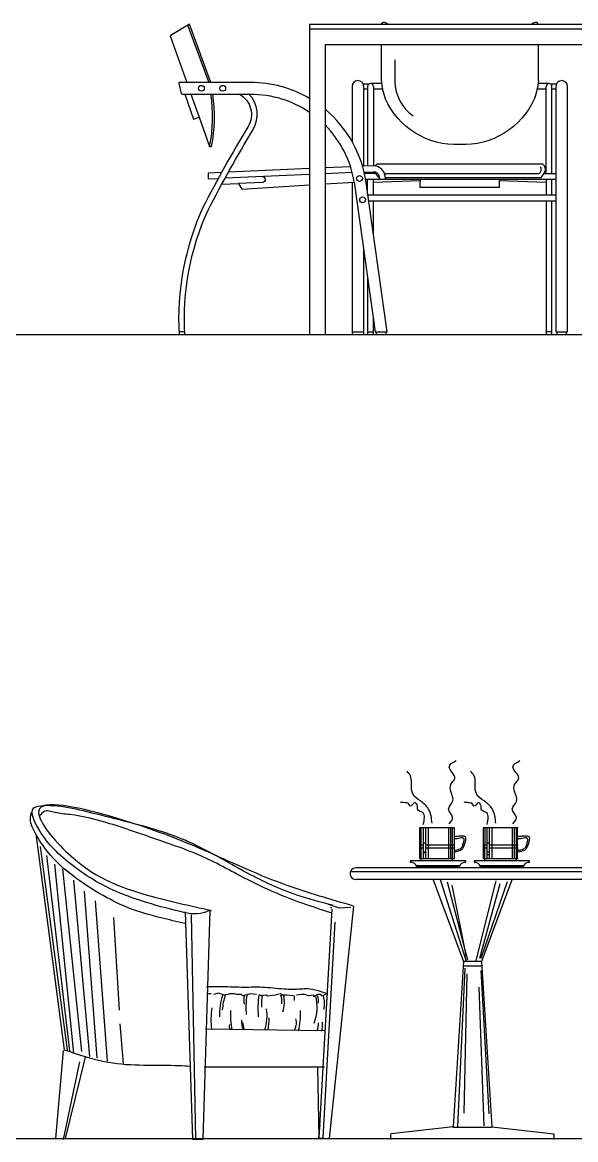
# Model space of a CAD drawing. Header units: inches. Extents: x 10 to 52.5, y 12.2 to 37.
# Drawn here: x 38.372 to 39.797, y 19.048 to 21.929 of the extents above; entities that cross this region are included whole.
import ezdxf

# ---------------------------------------------------------------- set-up
doc = ezdxf.new("R2010")
doc.units = ezdxf.units.IN
doc.header["$MEASUREMENT"] = 0
doc.layers.add('02', color=2, linetype='Continuous')
doc.layers.add('1', color=1, linetype='Continuous')

msp = doc.modelspace()

# ---------------------------------------------------------------- linework, layer by layer
at = {"layer": '02'}
for p, q in [((38.7979, 21.9227), (38.8525, 21.7744)), ((39.1118, 21.9244), (40.6118, 21.9244)), ((39.1118, 21.9244), (39.1118, 21.1244)), ((39.1118, 21.9124), (40.6118, 21.9124)), ((39.1518, 21.8724), (40.5718, 21.8724)), ((39.1518, 21.8724), (39.1518, 21.1244)), ((39.2515, 21.5583), (39.2515, 21.7644)), ((39.2615, 21.7644), (39.2615, 21.5588)), ((39.2765, 21.7644), (39.2765, 21.5594)), ((38.8063, 21.7444), (38.8275, 21.6853)), ((39.1118, 21.5372), (38.8944, 21.5277)), ((39.2219, 21.542), (39.1518, 21.539)), ((39.2823, 21.5394), (39.2533, 21.5394)), ((39.7465, 21.5244), (39.2563, 21.5244)), ((39.3964, 21.5244), (39.3965, 21.5219)), ((39.6016, 21.5244), (39.6015, 21.5219)), ((39.7158, 21.5394), (39.7465, 21.5394)), ((39.7215, 21.5244), (39.7215, 21.4844)), ((39.2615, 21.4844), (39.7465, 21.4844)), ((39.2641, 21.4694), (39.7465, 21.4694)), ((38.7908, 21.1314), (38.7758, 21.1314)), ((39.1118, 21.1244), (39.1518, 21.1244)), ((39.224, 21.1314), (39.249, 21.1314)), ((39.2615, 21.1314), (39.2765, 21.1314)), ((39.7365, 21.1314), (39.7215, 21.1314)), ((39.4854, 19.8526), (39.3952, 19.8526)), ((39.3952, 19.8526), (39.3952, 19.7731)), ((39.3969, 19.8527), (39.3969, 19.7733)), ((39.3995, 19.7671), (39.3998, 19.8529)), ((39.4043, 19.8527), (39.4043, 19.7736)), ((39.4103, 19.8524), (39.4103, 19.7738)), ((39.4172, 19.8524), (39.4172, 19.7733)), ((39.4699, 19.8524), (39.4699, 19.7736)), ((39.4752, 19.8524), (39.4752, 19.7731)), ((39.4797, 19.8524), (39.4797, 19.7671)), ((39.4842, 19.8524), (39.4842, 19.7731)), ((39.6496, 19.8526), (39.5594, 19.8526)), ((39.5594, 19.8526), (39.5594, 19.7731)), ((39.5637, 19.7671), (39.564, 19.8529)), ((39.5685, 19.8527), (39.5685, 19.7736)), ((39.5745, 19.8524), (39.5745, 19.7738)), ((39.5814, 19.8524), (39.5814, 19.7733)), ((39.6341, 19.8524), (39.6341, 19.7736)), ((39.6394, 19.8524), (39.6394, 19.7731)), ((39.6439, 19.8524), (39.6439, 19.7671)), ((39.6468, 19.8524), (39.6468, 19.7731)), ((38.4065, 19.8369), (38.4801, 19.2803)), ((38.4179, 19.804), (38.4878, 19.2795)), ((39.405, 19.8074), (39.3952, 19.8074)), ((39.405, 19.7998), (39.3965, 19.7998)), ((39.4095, 19.8133), (39.405, 19.8133)), ((39.4854, 19.8074), (39.4095, 19.8074)), ((39.4854, 19.7998), (39.4095, 19.7998)), ((39.5693, 19.8074), (39.5594, 19.8074)), ((39.5693, 19.7998), (39.5607, 19.7998)), ((39.5737, 19.8133), (39.5693, 19.8133)), ((39.6496, 19.8074), (39.5737, 19.8074)), ((39.6496, 19.7998), (39.5737, 19.7998)), ((38.4343, 19.7814), (38.494, 19.2775)), ((39.5124, 19.7671), (39.3736, 19.7671)), ((39.3952, 19.7731), (39.4854, 19.7731)), ((39.405, 19.7905), (39.4095, 19.7905)), ((39.4087, 19.7876), (39.4058, 19.7876)), ((39.6766, 19.7671), (39.5378, 19.7671)), ((39.5594, 19.7731), (39.6496, 19.7731)), ((39.5693, 19.7905), (39.5737, 19.7905)), ((39.57, 19.7839), (39.5729, 19.7839)), ((38.4549, 19.7588), (38.5043, 19.2713)), ((38.4755, 19.7464), (38.5249, 19.2754)), ((39.8456, 19.7392), (39.22, 19.7392)), ((39.8317, 19.7492), (39.2317, 19.7492)), ((39.4986, 19.7544), (39.3871, 19.7549)), ((39.4979, 19.7531), (39.3881, 19.7531)), ((39.3897, 19.7492), (39.3897, 19.7531)), ((39.4954, 19.7531), (39.4954, 19.7492)), ((39.6628, 19.7544), (39.5514, 19.7549)), ((39.6621, 19.7531), (39.5523, 19.7531)), ((39.5539, 19.7492), (39.5539, 19.7531)), ((39.6596, 19.7531), (39.6596, 19.7492)), ((38.5043, 19.7176), (38.5455, 19.2631)), ((39.8317, 19.7192), (39.2317, 19.7192)), ((39.4304, 19.7185), (39.5086, 19.5081)), ((39.4481, 19.719), (39.5153, 19.5085)), ((39.4662, 19.7136), (39.5189, 19.5121)), ((39.5916, 19.7154), (39.5407, 19.5103)), ((39.6025, 19.7081), (39.5498, 19.5157)), ((39.6206, 19.7136), (39.5534, 19.5157)), ((39.6329, 19.7185), (39.5547, 19.5081)), ((38.5311, 19.6888), (38.564, 19.259)), ((39.4789, 19.7045), (39.5153, 19.5194)), ((38.5599, 19.6642), (38.5908, 19.2507)), ((39.1888, 19.6456), (39.1605, 19.6544)), ((39.2256, 19.6506), (39.1621, 19.0511)), ((38.6072, 19.621), (38.6216, 19.3824)), ((38.7919, 19.6356), (38.8106, 19.0492)), ((38.8068, 19.6282), (38.8179, 19.0492)), ((38.8555, 19.6394), (38.837, 19.0492)), ((39.1696, 19.6431), (39.1359, 19.0527)), ((39.1658, 19.6468), (39.1696, 19.6468)), ((39.2182, 19.6468), (39.1888, 19.6456)), ((39.1771, 19.6089), (39.146, 19.0538)), ((39.5086, 19.5081), (39.4815, 19.0814)), ((39.5547, 19.5081), (39.5086, 19.5081)), ((39.5547, 19.5081), (39.5818, 19.0814)), ((39.5116, 19.4903), (39.4935, 19.0819)), ((39.5571, 19.4958), (39.508, 19.4958)), ((39.5534, 19.4849), (39.5734, 19.1146)), ((39.5171, 19.4758), (39.5098, 19.1164)), ((38.8589, 19.4242), (38.8497, 19.4242)), ((38.8773, 19.4257), (38.865, 19.4226)), ((38.8926, 19.4211), (38.8773, 19.4257)), ((38.9019, 19.4226), (38.8926, 19.4211)), ((38.9065, 19.4242), (38.9019, 19.4226)), ((38.9187, 19.4242), (38.9065, 19.4242)), ((38.9249, 19.4226), (38.9187, 19.4242)), ((38.9371, 19.4226), (38.9249, 19.4226)), ((38.9402, 19.4196), (38.9371, 19.4226)), ((38.9601, 19.4242), (38.9402, 19.4196)), ((38.9755, 19.4226), (38.9601, 19.4242)), ((38.9862, 19.4196), (38.9831, 19.4226)), ((39, 19.4211), (38.9862, 19.4196)), ((39.0046, 19.418), (39, 19.4211)), ((39.023, 19.4211), (39.0046, 19.418)), ((39.0292, 19.4226), (39.023, 19.4211)), ((39.0368, 19.4242), (39.0292, 19.4226)), ((39.0414, 19.4211), (39.0368, 19.4242)), ((39.0522, 19.4211), (39.0414, 19.4211)), ((39.0706, 19.4196), (39.0522, 19.4211)), ((39.0721, 19.4196), (39.0721, 19.4073)), ((39.0905, 19.4226), (39.0782, 19.4211)), ((39.0997, 19.4226), (39.0905, 19.4226)), ((39.1089, 19.4196), (39.0997, 19.4226)), ((39.1227, 19.4211), (39.1089, 19.4196)), ((39.1334, 19.4226), (39.1227, 19.4165)), ((39.1227, 19.4165), (39.1227, 19.4211)), ((39.1411, 19.4226), (39.1334, 19.4226)), ((39.1442, 19.418), (39.1411, 19.4226)), ((39.1534, 19.4226), (39.1442, 19.418)), ((39.548, 19.4413), (39.5607, 19.0837)), ((38.6237, 19.3474), (38.6319, 19.2446)), ((39.15, 19.3292), (38.8442, 19.333)), ((38.4772, 19.2785), (38.4574, 19.0511)), ((38.5192, 19.2488), (38.4772, 19.0486)), ((38.534, 19.2612), (38.4821, 19.0511)), ((38.8405, 19.2358), (39.1509, 19.2358)), ((39.1322, 19.2358), (39.1359, 19.0527)), ((39.1359, 19.0527), (39.1396, 19.0864)), ((39.4815, 19.0814), (39.3221, 19.0634)), ((39.5807, 19.0801), (39.4808, 19.0801)), ((39.5818, 19.0814), (39.7412, 19.0634)), ((38.8106, 19.0492), (38.837, 19.0484)), ((39.1359, 19.0527), (39.1621, 19.0511)), ((39.3203, 19.0634), (39.3203, 19.0484)), ((39.7412, 19.0634), (39.7412, 19.0484))]:
    msp.add_line(p, q, dxfattribs=at)
for points in [[(39.3136, 21.9244, -0.00917), (39.3079, 21.9279, 0.537376), (39.2968, 21.9244, 0.537376)], [(39.7012, 21.9244, 0.537376), (39.6901, 21.9279, -0.00917), (39.6844, 21.9244, -0.00917)], [(39.2965, 21.8724), (39.2965, 21.7794, 0.064622), (39.307, 21.733)], [(39.332, 21.8324), (39.332, 21.7772, 0.246775), (39.3786, 21.6884)], [(38.9605, 21.7744), (38.7772, 21.7744, 0.518893), (38.7753, 21.7717), (38.7816, 21.7459, 0.345821), (38.7835, 21.7444), (38.9605, 21.7444)], [(39.1118, 21.7334, 0.133001), (38.9605, 21.7744)], [(39.2515, 21.7644, 1), (39.2215, 21.7644)], [(39.2645, 21.7704), (39.2503, 21.7704, 0.812836)], [(39.2974, 21.7719), (39.269, 21.7719, 0.414214), (39.2615, 21.7644)], [(39.7015, 21.7794, -0.064622), (39.6911, 21.733, -0.311827), (39.499, 21.6144, -0.311827), (39.307, 21.733, -0.033738)], [(39.7215, 21.7569), (39.698, 21.7569, -0.033738)], [(39.729, 21.7719), (39.7007, 21.7719, 0.010207)], [(39.7478, 21.7704), (39.7335, 21.7704, 0.162278)], [(39.7765, 21.1314), (39.7765, 21.7644, 1), (39.7465, 21.7644)], [(38.7904, 21.7444), (38.8133, 21.6802), (38.8275, 21.6853), (38.8546, 21.6094), (38.8597, 21.6094, 0.087521), (38.8628, 21.7444)], [(38.9314, 21.7444, -0.425353), (38.9537, 21.6609, 0.017375), (38.8373, 21.452)], [(38.8508, 21.4455, -0.01735), (38.9666, 21.6531, 0.342145), (38.9559, 21.7444)], [(38.9605, 21.7444, -0.1499), (39.1118, 21.698)], [(39.3116, 21.1314), (39.2576, 21.5161, 0.186979), (39.1518, 21.7054)], [(39.1118, 21.5522), (38.9029, 21.5431, -0.009275)], [(39.2524, 21.5434), (39.2762, 21.5444, -0.388879), (39.2917, 21.5314), (39.2927, 21.5244), (39.3076, 21.5257), (39.3066, 21.5333, 0.388879), (39.2756, 21.5594), (39.2485, 21.5582, 0.150071)], [(39.2814, 21.5591, -0.092875), (39.2858, 21.5644), (39.7122, 21.5644, -0.303195), (39.7182, 21.5444, -0.02738)], [(39.2922, 21.5567, 0.038178), (39.2912, 21.5558, 0.038178)], [(39.3052, 21.5394), (39.7038, 21.5394, 0.059593), (39.7087, 21.5478, 0.289288), (39.7058, 21.5567)], [(38.8853, 21.5424), (38.8505, 21.5408), (38.8511, 21.5259), (38.8769, 21.527, 0.006158)], [(38.99, 21.5319, -1), (38.9906, 21.5169), (38.929, 21.5142)], [(39.3071, 21.5294), (39.7084, 21.5294, 0.088605), (39.7182, 21.5444)], [(38.8373, 21.452, 0.121755), (38.7758, 21.1244), (38.7908, 21.1244, -0.121945), (38.8508, 21.4455, -0.005515)]]:
    msp.add_lwpolyline(points, format="xyb", dxfattribs=at)
for points in [[(38.8579, 21.7744), (38.8026, 21.9244), (38.7526, 21.8944), (38.7956, 21.7744)], [(39.7015, 21.7794), (39.7015, 21.8724)], [(39.2215, 21.7644), (39.2215, 21.6222)], [(39.2515, 21.7584), (39.2615, 21.7584)], [(39.3, 21.7569), (39.2765, 21.7569)], [(39.7215, 21.5394), (39.7215, 21.7644)], [(39.7365, 21.5394), (39.7365, 21.7644)], [(39.7365, 21.7584), (39.7465, 21.7584)], [(39.7465, 21.7644), (39.7465, 21.1314), (39.7765, 21.1314)], [(39.2176, 21.5569), (39.1518, 21.554)], [(39.2615, 21.5438), (39.2615, 21.5394)], [(39.2615, 21.488), (39.2615, 21.5244)], [(39.2765, 21.5444), (39.2765, 21.5394)], [(39.2765, 21.4844), (39.2765, 21.5244)], [(39.2896, 21.5294), (39.292, 21.5294)], [(39.7365, 21.4844), (39.7365, 21.5244)], [(38.8861, 21.5124), (38.929, 21.5142), (38.9379, 21.4996), (39.1118, 21.5103)], [(39.1518, 21.5127), (39.227, 21.5173)], [(39.2215, 21.517), (39.2215, 21.1244)], [(39.2271, 21.5173), (39.2813, 21.1314), (39.3116, 21.1314)], [(39.2765, 21.5174), (39.3965, 21.5219), (39.3964, 21.5144), (39.3964, 21.5044), (39.6016, 21.5044), (39.6016, 21.5144), (39.6015, 21.5219), (39.7215, 21.5174)], [(39.2765, 21.3812), (39.2765, 21.4694)], [(39.7215, 21.4694), (39.7215, 21.1244), (39.7365, 21.1244), (39.7365, 21.4694)], [(39.2515, 21.1244), (39.2515, 21.3436)], [(39.2615, 21.2724), (39.2615, 21.1244), (39.2765, 21.1244), (39.2765, 21.1657)], [(39.284, 21.1314), (39.284, 21.1244), (39.309, 21.1244), (39.309, 21.1314)], [(39.749, 21.1314), (39.749, 21.1244), (39.774, 21.1244), (39.774, 21.1314)]]:
    msp.add_lwpolyline(points, dxfattribs=at)
for centre in [(38.8333, 21.7594), (38.8883, 21.7594), (39.2406, 21.5269), (39.2486, 21.4719)]:
    msp.add_circle(centre, 0.0075, dxfattribs=at)
for centre, radius, start, end in [((39.269, 21.7644), 0.0075, 0, 54.3637), ((39.729, 21.7644), 0.0075, 125.6363, 180), ((39.729, 21.7644), 0.0075, 360, 90), ((38.4786, 21.6855), 0.3837, 348.5635, 8.8345), ((38.9605, 21.4744), 0.27, 9.1439, 44.8629), ((39.3267, 21.5643), 0.0509, 203.3439, 223.2295), ((39.3733, 19.7652), 0.00192, 81.2116, 300.1411), ((39.5126, 19.7652), 0.00192, 239.8589, 98.7884), ((39.5376, 19.7652), 0.00192, 81.2116, 300.1411), ((39.6769, 19.7652), 0.00192, 239.8589, 98.7884), ((39.2314, 19.7342), 0.015, 89.0254, 270.9746), ((39.371, 19.7449), 0.019, 25.689, 80.0429), ((39.515, 19.7449), 0.019, 99.9571, 154.311), ((39.5352, 19.7449), 0.019, 25.689, 80.0429), ((39.6792, 19.7449), 0.019, 99.9571, 154.311), ((38.8151, 19.724), 0.0927, 253.9007, 295.3639), ((39.0249, 19.3736), 0.145, 160.4636, 183.2643), ((39.0545, 19.3701), 0.1678, 162.1481, 175.5277), ((38.9852, 19.4078), 0.0429, 161.2901, 193.501), ((39.1486, 19.3895), 0.2006, 170.9526, 185.3495), ((39.2347, 19.3861), 0.2558, 172.0391, 184.6539), ((39.3371, 19.3943), 0.3488, 175.4245, 180.7544), ((38.9838, 19.4046), 0.0567, 354.2582, 16.8943), ((38.9725, 19.403), 0.0748, 340.3299, 13.9411), ((39.0131, 19.3901), 0.1184, 339.521, 14.357), ((39.0868, 19.4059), 0.0484, 353.5847, 16.2206), ((39.0824, 19.3995), 0.0682, 347.099, 16.4834), ((39.0584, 19.3591), 0.2004, 171.5323, 187.3434), ((39.1394, 19.3716), 0.2312, 177.6592, 189.8909), ((38.8778, 19.3679), 0.1248, 342.7173, 8.3068), ((38.5977, 19.3898), 0.4116, 351.8305, 356.1426), ((38.888, 19.3753), 0.201, 346.5793, 1.641), ((38.9153, 19.3404), 0.0106, 155.0437, 216.3858), ((38.9897, 19.3536), 0.0534, 177.2316, 203.3932), ((37.9174, 19.1494), 1.0424, 10.1426, 11.1095), ((39.0388, 19.3498), 0.0395, 333.8854, 14.9077), ((39.0756, 19.3497), 0.0598, 341.0378, 359.4928), ((39.0101, 19.3522), 0.1356, 349.7461, 359.617)]:
    msp.add_arc(centre, radius, start, end, dxfattribs=at)
for points, knots in [([(39.4715, 19.8628), (39.4764, 19.8683), (39.4874, 19.8806), (39.4612, 19.9004), (39.4877, 19.9207), (39.4754, 19.9429), (39.4725, 19.9654), (39.4975, 19.9832), (39.4594, 20.009), (39.4806, 20.0208), (39.4897, 20.0259)], [0, 0, 0, 0, 18.925439, 42.566292, 64.867201, 90.936936, 109.058775, 128.752565, 161.181972, 185.77482, 185.77482, 185.77482, 185.77482]), ([(39.6358, 19.8628), (39.6406, 19.8683), (39.6516, 19.8806), (39.6254, 19.9004), (39.6519, 19.9207), (39.6396, 19.9429), (39.6367, 19.9654), (39.6617, 19.9832), (39.6237, 20.009), (39.6448, 20.0208), (39.6539, 20.0259)], [0, 0, 0, 0, 18.925439, 42.566292, 64.867201, 90.936936, 109.058775, 128.752565, 161.181972, 185.77482, 185.77482, 185.77482, 185.77482]), ([(39.4277, 19.8643), (39.4262, 19.8772), (39.4235, 19.9005), (39.399, 19.9216), (39.3785, 19.9341), (39.3722, 19.9587), (39.3782, 19.9817), (39.3662, 19.9948), (39.3627, 19.9987)], [0, 0, 0, 0, 37.360481, 67.270583, 93.998428, 104.993238, 141.362472, 156.467713, 156.467713, 156.467713, 156.467713]), ([(39.5919, 19.8643), (39.5904, 19.8772), (39.5877, 19.9005), (39.5632, 19.9216), (39.5427, 19.9341), (39.5364, 19.9587), (39.5424, 19.9817), (39.5305, 19.9948), (39.5269, 19.9987)], [0, 0, 0, 0, 37.360481, 67.270583, 93.998428, 104.993238, 141.362472, 156.467713, 156.467713, 156.467713, 156.467713]), ([(38.7912, 19.6332), (38.758, 19.6415), (38.6813, 19.6605), (38.5662, 19.7051), (38.4714, 19.7755), (38.421, 19.8337), (38.3821, 19.9051), (38.4176, 19.909), (38.4277, 19.9101)], [0, 0, 0, 0, 102.450812, 236.341037, 372.740804, 434.264952, 500.538568, 526.867635, 526.867635, 526.867635, 526.867635]), ([(39.2256, 19.6506), (39.1665, 19.6677), (38.9455, 19.7319), (38.7751, 19.845), (38.3551, 19.9432), (38.5185, 19.7378), (38.6675, 19.682), (38.8029, 19.6519), (38.8592, 19.6394)], [0, 0, 0, 0, 179.241333, 669.878405, 853.517726, 978.360591, 1217.111989, 1387.04363, 1387.04363, 1387.04363, 1387.04363]), ([(39.1711, 19.6526), (39.1403, 19.6607), (39.0644, 19.6806), (38.9379, 19.7394), (38.7999, 19.8261), (38.6556, 19.8646), (38.5455, 19.8921), (38.4769, 19.9088), (38.4391, 19.9098), (38.4277, 19.9101)], [0, 0, 0, 0, 95.639299, 234.867324, 416.660896, 581.537135, 678.863317, 758.06805, 792.133261, 792.133261, 792.133261, 792.133261]), ([(39.405, 19.8613), (39.4078, 19.8738), (39.4116, 19.8904), (39.3954, 19.8947), (39.3883, 19.9005), (39.3918, 19.9092), (39.3815, 19.924), (39.372, 19.9013), (39.3672, 19.9176), (39.3565, 19.9168), (39.35, 19.9179), (39.3461, 19.9187)], [0, 0, 0, 0, 30.24085, 40.376736, 46.786017, 54.336911, 66.135106, 80.063877, 89.736225, 97.441532, 109.625491, 109.625491, 109.625491, 109.625491]), ([(39.5693, 19.8613), (39.5721, 19.8738), (39.5758, 19.8904), (39.5597, 19.8947), (39.5525, 19.9005), (39.556, 19.9092), (39.5457, 19.924), (39.5362, 19.9013), (39.5314, 19.9176), (39.5207, 19.9168), (39.5142, 19.9179), (39.5103, 19.9187)], [0, 0, 0, 0, 30.24085, 40.376736, 46.786017, 54.336911, 66.135106, 80.063877, 89.736225, 97.441532, 109.625491, 109.625491, 109.625491, 109.625491]), ([(38.7911, 19.6058), (38.7704, 19.6105), (38.7203, 19.622), (38.6451, 19.643), (38.5706, 19.6819), (38.5035, 19.7252), (38.4461, 19.7759), (38.4109, 19.8268), (38.3902, 19.8669), (38.3944, 19.8871), (38.3956, 19.8928)], [0, 0, 0, 0, 63.757158, 154.207673, 233.111021, 314.773872, 393.990027, 459.45949, 503.309158, 520.507412, 520.507412, 520.507412, 520.507412]), ([(39.1676, 19.6332), (39.1428, 19.6412), (39.0697, 19.6647), (38.9586, 19.7121), (38.8422, 19.7806), (38.7195, 19.8214), (38.6077, 19.8618), (38.5157, 19.8862), (38.4606, 19.8892), (38.4299, 19.9002), (38.4205, 19.8882), (38.4175, 19.8843)], [0, 0, 0, 0, 78.234212, 230.212389, 361.399227, 482.184421, 615.817971, 721.353317, 759.79292, 789.08251, 802.845503, 802.845503, 802.845503, 802.845503]), ([(39.4853, 19.8307), (39.4888, 19.8309), (39.4974, 19.8314), (39.5186, 19.8336), (39.5109, 19.8102), (39.5053, 19.7944), (39.495, 19.7923), (39.4859, 19.7899), (39.4854, 19.7921), (39.4853, 19.7922)], [0, 0, 0, 0, 11.082717, 27.168464, 47.8303, 63.341794, 75.5235, 81.952599, 82.221535, 82.221535, 82.221535, 82.221535]), ([(39.4853, 19.8242), (39.4883, 19.8246), (39.4953, 19.8254), (39.5092, 19.8297), (39.5093, 19.8173), (39.5063, 19.8097), (39.5038, 19.799), (39.4953, 19.7968), (39.4892, 19.793), (39.4864, 19.795), (39.4853, 19.7956)], [0, 0, 0, 0, 9.652474, 22.996839, 29.518582, 40.146055, 49.702279, 58.739504, 65.130432, 68.539734, 68.539734, 68.539734, 68.539734]), ([(39.6496, 19.8307), (39.653, 19.8309), (39.6616, 19.8314), (39.6828, 19.8336), (39.6751, 19.8102), (39.6695, 19.7944), (39.6592, 19.7923), (39.6501, 19.7899), (39.6496, 19.7921), (39.6496, 19.7922)], [0, 0, 0, 0, 11.082717, 27.168464, 47.8303, 63.341794, 75.5235, 81.952599, 82.221535, 82.221535, 82.221535, 82.221535]), ([(39.6496, 19.8242), (39.6525, 19.8246), (39.6596, 19.8254), (39.6734, 19.8297), (39.6735, 19.8173), (39.6705, 19.8097), (39.668, 19.799), (39.6595, 19.7968), (39.6535, 19.793), (39.6506, 19.795), (39.6496, 19.7956)], [0, 0, 0, 0, 9.652474, 22.996839, 29.518582, 40.146055, 49.702279, 58.739504, 65.130432, 68.539734, 68.539734, 68.539734, 68.539734]), ([(39.1565, 19.4226), (39.1642, 19.4224), (39.1144, 19.4398), (39.0942, 19.4357), (39.0404, 19.4355), (38.9938, 19.4425), (38.9406, 19.4401), (38.8927, 19.443), (38.8604, 19.4427), (38.8466, 19.4426)], [0, 0, 0, 0, 23.359127, 69.600901, 112.546095, 167.952511, 215.499051, 270.735631, 312.147322, 312.147322, 312.147322, 312.147322]), ([(38.4801, 19.2803), (38.5176, 19.2674), (38.6135, 19.2345), (38.7252, 19.2428), (38.7954, 19.2386), (38.8046, 19.238)], [0, 0, 0, 0, 118.259021, 301.591906, 329.266035, 329.266035, 329.266035, 329.266035])]:
    msp.add_open_spline(points, degree=3, knots=knots, dxfattribs=at)
at = {"layer": '1'}
for p, q in [((32.3342, 21.1244), (52.1649, 21.1244)), ((32.3342, 19.0511), (52.1649, 19.0511))]:
    msp.add_line(p, q, dxfattribs=at)

doc.saveas('drawing.dxf')
